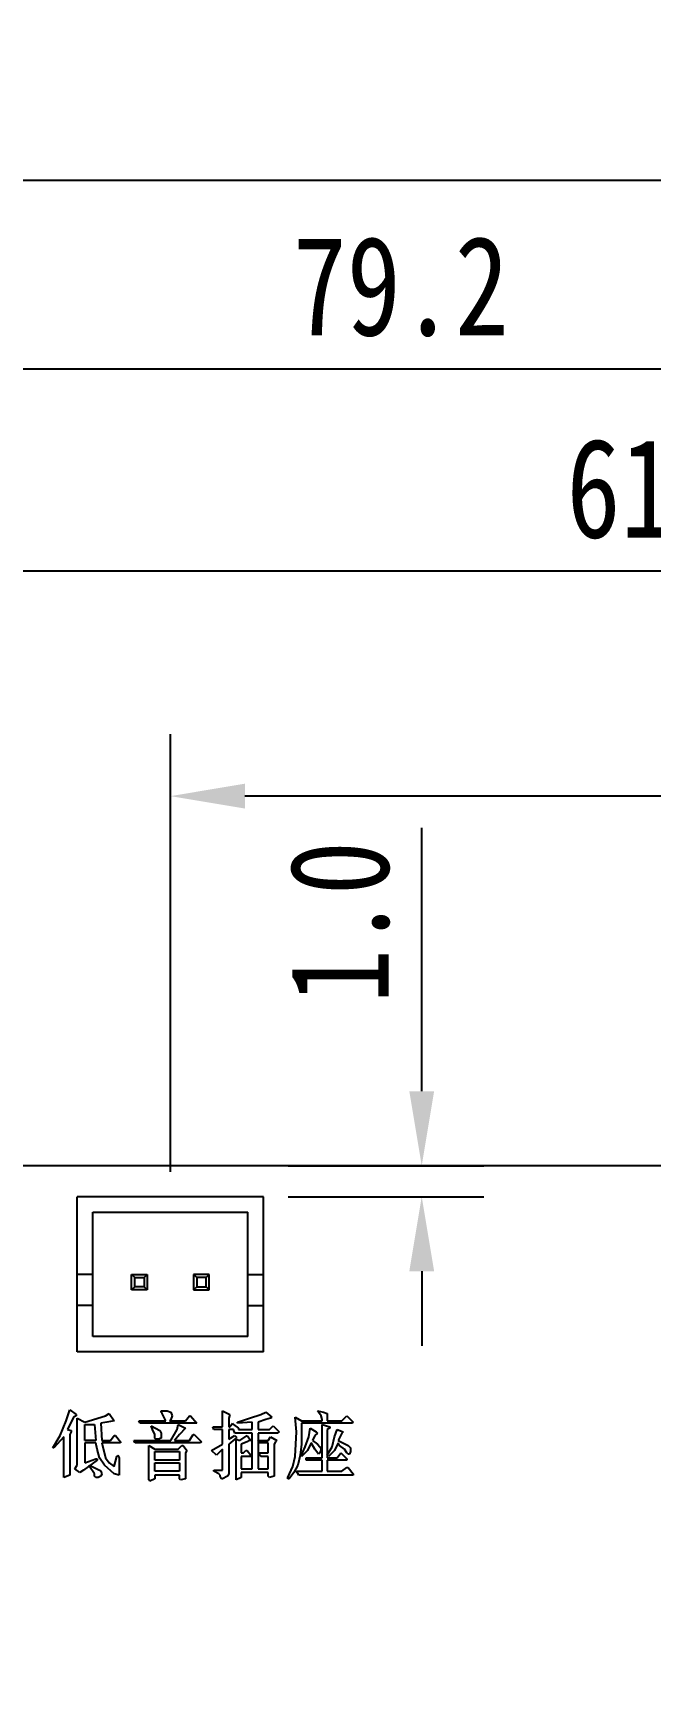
# Model space of a CAD drawing. Header units: inches. Extents: x 716 to 1232, y -1720 to -1356.
# Drawn here: x 907.2 to 927.2, y -1478.2 to -1425 of the extents above; entities that cross this region are included whole.
import ezdxf

# ---------------------------------------------------------------- set-up
doc = ezdxf.new("R2010")
doc.units = ezdxf.units.IN
doc.header["$LTSCALE"] = 20
doc.header["$MEASUREMENT"] = 0
doc.header["$PDMODE"] = 3
doc.header["$PDSIZE"] = 0.3125
doc.layers.get('0').update_dxf_attribs({"linetype": 'CONTINUOUS'})
doc.layers.get('Defpoints').update_dxf_attribs({"linetype": 'CONTINUOUS'})
doc.layers.add('01___PRT_ALL_DTM_PLN', color=7, linetype='CONTINUOUS')
doc.layers.add('03___PRT_ALL_CURVES', color=7, linetype='CONTINUOUS')
doc.styles.get("Standard").update_dxf_attribs({"font": 'STSONG.TTF', "width": 0.8})
doc.dimstyles.get("Standard").update_dxf_attribs({"dimscale": 0.4, "dimtxt": 8, "dimasz": 6, "dimexe": 5, "dimexo": 2, "dimgap": 2.5, "dimtad": 1, "dimdec": 1, "dimzin": 4, "dimdsep": 46, "dimtxsty": 'Standard', "dimcen": 0.09, "dimclrd": 3, "dimclre": 3, "dimclrt": 3, "dimadec": 0, "dimazin": 0, "dimtp": 0.01, "dimtm": 0.01, "dimtfac": 1, "dimtdec": 1, "dimtix": 1, "dimtofl": 0, "dimtmove": 0, "dimatfit": 3, "dimfxl": 1, "dimtolj": 1, "dimtzin": 4, "dimarcsym": 0})

# ---------------------------------------------------------------- blocks, each defined once
blk = doc.blocks.new('*D1')
at = {"layer": '01___PRT_ALL_DTM_PLN', "color": 3, "lineweight": -2, "transparency": 16777216}
for p, q in [((828.674, -1462.65), (828.674, -1427.705)), ((958.674, -1462.65), (958.674, -1427.705)), ((831.074, -1429.705), (956.274, -1429.705))]:
    blk.add_line(p, q, dxfattribs=at)
at = {"layer": '01___PRT_ALL_DTM_PLN', "color": 3, "transparency": 16777216}
for points in [[(831.074, -1429.305), (831.074, -1430.105), (828.674, -1429.705)], [(956.274, -1430.105), (956.274, -1429.305), (958.674, -1429.705)]]:
    blk.add_solid(points, dxfattribs=at)
at = {"layer": 'Defpoints', "color": 0, "transparency": 16777216}
for p in [(958.674, -1429.705), (828.674, -1463.45), (958.674, -1463.45)]:
    blk.add_point(p, dxfattribs=at)
at = {"layer": '01___PRT_ALL_DTM_PLN', "color": 3, "transparency": 16777216, "insert": (893.674, -1427.066), "char_height": 3.2, "attachment_point": 5}
blk.add_mtext('\\A1;130.0', dxfattribs=at)
blk = doc.blocks.new('*D11')
at = {"layer": '01___PRT_ALL_DTM_PLN', "color": 3, "lineweight": -2, "transparency": 16777216}
for p, q in [((911.674, -1461.65), (911.674, -1447.546)), ((958.674, -1462.65), (958.674, -1447.546)), ((956.274, -1449.546), (914.074, -1449.546))]:
    blk.add_line(p, q, dxfattribs=at)
at = {"layer": '01___PRT_ALL_DTM_PLN', "color": 3, "transparency": 16777216}
for points in [[(914.074, -1449.146), (914.074, -1449.946), (911.674, -1449.546)], [(956.274, -1449.946), (956.274, -1449.146), (958.674, -1449.546)]]:
    blk.add_solid(points, dxfattribs=at)
at = {"layer": 'Defpoints', "color": 0, "transparency": 16777216}
for p in [(911.674, -1449.546), (911.674, -1462.45), (958.674, -1463.45)]:
    blk.add_point(p, dxfattribs=at)
at = {"layer": '01___PRT_ALL_DTM_PLN', "color": 3, "transparency": 16777216, "insert": (935.174, -1446.907), "char_height": 3.2, "attachment_point": 5}
blk.add_mtext('\\A1;47.0', dxfattribs=at)
blk = doc.blocks.new('*D12')
at = {"layer": '01___PRT_ALL_DTM_PLN', "color": 3, "lineweight": -2, "transparency": 16777216}
for p, q in [((897.174, -1461.65), (897.174, -1440.286)), ((958.674, -1462.65), (958.674, -1440.286)), ((899.574, -1442.286), (956.274, -1442.286))]:
    blk.add_line(p, q, dxfattribs=at)
at = {"layer": '01___PRT_ALL_DTM_PLN', "color": 3, "transparency": 16777216}
for points in [[(899.574, -1441.886), (899.574, -1442.686), (897.174, -1442.286)], [(956.274, -1442.686), (956.274, -1441.886), (958.674, -1442.286)]]:
    blk.add_solid(points, dxfattribs=at)
at = {"layer": 'Defpoints', "color": 0, "transparency": 16777216}
for p in [(958.674, -1442.286), (897.174, -1462.45), (958.674, -1463.45)]:
    blk.add_point(p, dxfattribs=at)
at = {"layer": '01___PRT_ALL_DTM_PLN', "color": 3, "transparency": 16777216, "insert": (927.924, -1439.647), "char_height": 3.2, "attachment_point": 5}
blk.add_mtext('\\A1;61.5', dxfattribs=at)
blk = doc.blocks.new('*D13')
at = {"layer": '01___PRT_ALL_DTM_PLN', "color": 3, "lineweight": -2, "transparency": 16777216}
for p, q in [((879.524, -1461.65), (879.524, -1433.78)), ((958.674, -1462.65), (958.674, -1433.78)), ((881.924, -1435.78), (956.274, -1435.78))]:
    blk.add_line(p, q, dxfattribs=at)
at = {"layer": '01___PRT_ALL_DTM_PLN', "color": 3, "transparency": 16777216}
for points in [[(881.924, -1435.38), (881.924, -1436.18), (879.524, -1435.78)], [(956.274, -1436.18), (956.274, -1435.38), (958.674, -1435.78)]]:
    blk.add_solid(points, dxfattribs=at)
at = {"layer": 'Defpoints', "color": 0, "transparency": 16777216}
for p in [(958.674, -1435.78), (879.524, -1462.45), (958.674, -1463.45)]:
    blk.add_point(p, dxfattribs=at)
at = {"layer": '01___PRT_ALL_DTM_PLN', "color": 3, "transparency": 16777216, "insert": (919.099, -1433.134), "char_height": 3.2, "attachment_point": 5}
blk.add_mtext('\\A1;79.2', dxfattribs=at)
blk = doc.blocks.new('*D14')
at = {"layer": '01___PRT_ALL_DTM_PLN', "color": 3, "lineweight": -2, "transparency": 16777216}
for p, q in [((919.775, -1459.05), (919.775, -1450.562)), ((915.474, -1461.45), (921.775, -1461.45)), ((915.474, -1462.45), (921.775, -1462.45)), ((919.775, -1464.85), (919.775, -1467.25))]:
    blk.add_line(p, q, dxfattribs=at)
at = {"layer": '01___PRT_ALL_DTM_PLN', "color": 3, "transparency": 16777216}
for points in [[(919.375, -1459.05), (920.175, -1459.05), (919.775, -1461.45)], [(920.175, -1464.85), (919.375, -1464.85), (919.775, -1462.45)]]:
    blk.add_solid(points, dxfattribs=at)
at = {"layer": 'Defpoints', "color": 0, "transparency": 16777216}
for p in [(914.674, -1461.45), (919.775, -1461.45), (914.674, -1462.45)]:
    blk.add_point(p, dxfattribs=at)
at = {"layer": '01___PRT_ALL_DTM_PLN', "color": 3, "transparency": 16777216, "insert": (917.136, -1453.606), "char_height": 3.2, "attachment_point": 5, "rotation": 90}
blk.add_mtext('\\A1;1.0', dxfattribs=at)

msp = doc.modelspace()

# ---------------------------------------------------------------- hatches: boundary and pattern name
at = {"layer": '01___PRT_ALL_DTM_PLN'}
h = msp.add_hatch(dxfattribs=at)
h.set_pattern_fill('ANSI37', color=4, scale=10, style=0)
h.set_pattern_definition([(45, (-546.8898, 14.6099), (-0.8838835, 0.8838835), []), (135, (-546.8898, 14.6099), (-0.8838835, -0.8838835), [])])
h.paths.add_polyline_path([(829.674, -1466.45, 1), (837.674, -1466.45, 1)])
h.paths.add_polyline_path([(835.424, -1466.45, -1), (831.924, -1466.45, -1)], flags=16)
h.paths.add_polyline_path([(949.674, -1466.45, 1), (957.674, -1466.45, 1)])
h.paths.add_polyline_path([(955.424, -1466.45, -1), (951.924, -1466.45, -1)], flags=16)
h.paths.add_polyline_path([(829.674, -1526.45, 1), (837.674, -1526.45, 1)])
h.paths.add_polyline_path([(835.424, -1526.45, -1), (831.924, -1526.45, -1)], flags=16)
h.paths.add_polyline_path([(949.674, -1526.45, 1), (957.674, -1526.45, 1)])
h.paths.add_polyline_path([(955.424, -1526.45, -1), (951.924, -1526.45, -1)], flags=16)

# ---------------------------------------------------------------- linework, layer by layer
at = {"color": 7, "linetype": 'Continuous'}
for p, q in [((956.674, -1461.45), (830.674, -1461.45)), ((908.674, -1467.45), (908.674, -1462.45)), ((914.674, -1462.45), (908.674, -1462.45)), ((914.674, -1467.45), (914.674, -1462.45)), ((909.174, -1466.95), (909.174, -1462.95)), ((909.174, -1462.95), (914.174, -1462.95)), ((914.174, -1466.95), (914.174, -1462.95)), ((909.174, -1464.95), (908.674, -1464.95)), ((910.424, -1465.45), (910.424, -1464.95)), ((910.424, -1464.95), (910.924, -1464.95)), ((910.524, -1465.05), (910.424, -1464.95)), ((910.524, -1465.35), (910.524, -1465.05)), ((910.524, -1465.05), (910.824, -1465.05)), ((910.824, -1465.05), (910.924, -1464.95)), ((910.824, -1465.05), (910.824, -1465.35)), ((910.924, -1464.95), (910.924, -1465.45)), ((912.424, -1464.95), (912.424, -1465.45)), ((912.924, -1464.95), (912.424, -1464.95)), ((912.524, -1465.05), (912.424, -1464.95)), ((912.524, -1465.05), (912.524, -1465.35)), ((912.824, -1465.05), (912.524, -1465.05)), ((912.824, -1465.05), (912.924, -1464.95)), ((912.824, -1465.35), (912.824, -1465.05)), ((912.924, -1465.45), (912.924, -1464.95)), ((914.174, -1464.95), (914.674, -1464.95)), ((910.524, -1465.35), (910.424, -1465.45)), ((910.924, -1465.45), (910.424, -1465.45)), ((910.824, -1465.35), (910.524, -1465.35)), ((910.824, -1465.35), (910.924, -1465.45)), ((912.524, -1465.35), (912.424, -1465.45)), ((912.424, -1465.45), (912.924, -1465.45)), ((912.524, -1465.35), (912.824, -1465.35)), ((912.824, -1465.35), (912.924, -1465.45)), ((909.174, -1465.95), (908.674, -1465.95)), ((914.174, -1465.95), (914.674, -1465.95)), ((914.174, -1466.95), (909.174, -1466.95)), ((914.674, -1467.45), (908.674, -1467.45))]:
    msp.add_line(p, q, dxfattribs=at)
at = {"layer": '03___PRT_ALL_CURVES', "color": 40, "linetype": 'Continuous'}
for p, q in [((908.317, -1469.668), (908.436, -1469.31)), ((908.436, -1469.31), (908.634, -1469.469)), ((908.634, -1469.469), (908.634, -1469.509)), ((909.586, -1469.509), (909.705, -1469.429)), ((909.705, -1469.429), (909.864, -1469.668)), ((911.372, -1469.39), (911.372, -1469.35)), ((911.372, -1469.35), (911.571, -1469.35)), ((911.412, -1469.429), (911.372, -1469.39)), ((911.531, -1469.668), (911.412, -1469.429)), ((911.571, -1469.35), (911.69, -1469.39)), ((911.69, -1469.39), (911.729, -1469.509)), ((913.356, -1469.866), (913.356, -1469.35)), ((913.356, -1469.35), (913.594, -1469.469)), ((913.594, -1469.469), (913.555, -1469.588)), ((914.229, -1469.588), (914.586, -1469.469)), ((914.586, -1469.469), (914.745, -1469.39)), ((914.745, -1469.39), (914.944, -1469.549)), ((916.412, -1469.35), (916.61, -1469.39)), ((916.451, -1469.39), (916.412, -1469.35)), ((916.531, -1469.509), (916.451, -1469.39)), ((916.61, -1469.39), (916.729, -1469.429)), ((916.729, -1469.429), (916.729, -1469.668)), ((908.118, -1470.144), (908.317, -1469.668)), ((908.555, -1469.549), (908.356, -1469.945)), ((908.356, -1469.945), (908.475, -1469.985)), ((908.475, -1469.985), (908.475, -1470.025)), ((908.634, -1469.509), (908.555, -1469.549)), ((908.674, -1471.096), (908.674, -1469.588)), ((908.674, -1469.588), (908.912, -1469.707)), ((908.912, -1469.707), (909.586, -1469.509)), ((908.912, -1470.303), (908.912, -1469.787)), ((908.912, -1469.787), (909.229, -1469.787)), ((909.229, -1469.787), (909.269, -1470.303)), ((909.626, -1469.707), (909.428, -1469.747)), ((909.428, -1469.747), (909.467, -1470.303)), ((909.864, -1469.668), (909.626, -1469.707)), ((910.658, -1469.668), (911.531, -1469.668)), ((910.698, -1469.747), (910.658, -1469.668)), ((912.523, -1469.747), (910.698, -1469.747)), ((911.094, -1469.945), (911.055, -1469.826)), ((911.055, -1469.826), (911.332, -1469.985)), ((911.174, -1470.104), (911.094, -1469.945)), ((911.332, -1469.985), (911.372, -1470.064)), ((911.69, -1469.628), (911.65, -1469.668)), ((911.65, -1469.668), (912.166, -1469.668)), ((911.729, -1469.509), (911.69, -1469.628)), ((911.69, -1470.303), (911.888, -1469.945)), ((911.888, -1469.945), (911.928, -1469.787)), ((911.928, -1469.787), (912.166, -1469.906)), ((912.166, -1469.906), (911.967, -1470.104)), ((912.166, -1469.668), (912.285, -1469.509)), ((912.285, -1469.509), (912.324, -1469.509)), ((912.324, -1469.509), (912.523, -1469.747)), ((913.039, -1469.866), (913.356, -1469.866)), ((913.078, -1469.945), (913.039, -1469.866)), ((913.356, -1469.945), (913.078, -1469.945)), ((913.356, -1470.422), (913.356, -1469.945)), ((913.555, -1469.588), (913.555, -1469.866)), ((913.555, -1469.866), (913.594, -1469.866)), ((913.555, -1469.945), (913.555, -1470.263)), ((913.713, -1469.945), (913.555, -1469.945)), ((913.594, -1469.866), (913.674, -1469.747)), ((913.674, -1469.747), (913.713, -1469.787)), ((913.713, -1469.787), (913.872, -1469.906)), ((913.753, -1470.064), (913.713, -1469.945)), ((913.832, -1469.707), (914.229, -1469.588)), ((913.832, -1469.747), (913.832, -1469.707)), ((914.309, -1469.707), (913.832, -1469.747)), ((913.872, -1469.906), (913.872, -1469.945)), ((913.872, -1469.945), (914.309, -1469.945)), ((914.309, -1469.945), (914.309, -1469.707)), ((914.745, -1469.628), (914.507, -1469.707)), ((914.507, -1469.707), (914.507, -1469.945)), ((914.507, -1469.945), (914.864, -1469.945)), ((914.904, -1469.588), (914.745, -1469.628)), ((914.864, -1469.945), (914.983, -1469.826)), ((914.944, -1469.549), (914.904, -1469.588)), ((914.983, -1469.826), (915.182, -1470.025)), ((915.737, -1470.025), (915.698, -1469.549)), ((915.698, -1469.549), (915.896, -1469.668)), ((915.896, -1469.668), (916.571, -1469.668)), ((915.896, -1469.747), (915.896, -1470.422)), ((917.523, -1469.747), (915.896, -1469.747)), ((916.134, -1470.183), (916.174, -1469.906)), ((916.174, -1469.906), (916.372, -1470.025)), ((916.571, -1469.628), (916.531, -1469.509)), ((916.571, -1469.668), (916.571, -1469.628)), ((916.571, -1470.858), (916.571, -1469.787)), ((916.571, -1469.787), (916.809, -1469.866)), ((916.729, -1469.668), (917.205, -1469.668)), ((916.809, -1469.906), (916.729, -1469.945)), ((916.729, -1469.945), (916.729, -1470.858)), ((916.809, -1469.866), (916.809, -1469.906)), ((916.967, -1470.183), (917.047, -1469.945)), ((917.047, -1469.945), (917.245, -1470.025)), ((917.205, -1469.668), (917.364, -1469.509)), ((917.364, -1469.509), (917.563, -1469.707)), ((917.563, -1469.707), (917.523, -1469.747)), ((907.88, -1470.541), (908.118, -1470.144)), ((907.92, -1470.541), (907.88, -1470.541)), ((908.237, -1470.183), (907.92, -1470.541)), ((908.237, -1471.493), (908.237, -1470.183)), ((908.475, -1470.025), (908.436, -1470.104)), ((908.436, -1470.104), (908.436, -1471.414)), ((909.269, -1470.303), (908.912, -1470.303)), ((908.912, -1470.382), (908.912, -1471.017)), ((909.269, -1470.382), (908.912, -1470.382)), ((909.309, -1470.58), (909.269, -1470.382)), ((909.467, -1470.303), (909.745, -1470.303)), ((909.467, -1470.382), (909.586, -1470.858)), ((910.063, -1470.382), (909.467, -1470.382)), ((909.745, -1470.303), (909.864, -1470.144)), ((909.864, -1470.144), (909.904, -1470.144)), ((909.904, -1470.144), (910.063, -1470.342)), ((910.063, -1470.342), (910.063, -1470.382)), ((910.499, -1470.303), (911.69, -1470.303)), ((910.539, -1470.382), (910.499, -1470.303)), ((912.642, -1470.382), (910.539, -1470.382)), ((910.975, -1471.572), (910.975, -1470.461)), ((910.975, -1470.461), (911.174, -1470.58)), ((911.174, -1470.223), (911.174, -1470.104)), ((911.213, -1470.263), (911.174, -1470.223)), ((911.293, -1470.263), (911.213, -1470.263)), ((911.372, -1470.223), (911.293, -1470.263)), ((911.372, -1470.064), (911.372, -1470.223)), ((911.967, -1470.104), (911.809, -1470.303)), ((911.809, -1470.303), (912.285, -1470.303)), ((911.928, -1470.58), (912.047, -1470.461)), ((912.047, -1470.461), (912.086, -1470.461)), ((912.086, -1470.461), (912.205, -1470.62)), ((912.285, -1470.303), (912.404, -1470.104)), ((912.404, -1470.104), (912.444, -1470.104)), ((912.444, -1470.104), (912.682, -1470.342)), ((912.682, -1470.342), (912.642, -1470.382)), ((912.999, -1470.62), (913.356, -1470.422)), ((913.555, -1470.263), (913.753, -1470.144)), ((913.753, -1470.263), (913.555, -1470.422)), ((913.555, -1470.422), (913.555, -1471.374)), ((914.309, -1470.064), (913.753, -1470.064)), ((913.753, -1470.144), (913.793, -1470.183)), ((913.793, -1470.223), (913.753, -1470.263)), ((913.793, -1470.183), (913.793, -1470.223)), ((913.793, -1471.572), (913.793, -1470.263)), ((913.793, -1470.263), (913.912, -1470.303)), ((913.912, -1470.303), (914.15, -1470.144)), ((914.15, -1470.342), (913.951, -1470.422)), ((913.951, -1470.422), (913.951, -1470.699)), ((914.15, -1470.144), (914.269, -1470.303)), ((914.229, -1470.303), (914.15, -1470.342)), ((914.269, -1470.303), (914.229, -1470.303)), ((914.309, -1471.215), (914.309, -1470.064)), ((914.507, -1470.064), (914.507, -1471.215)), ((915.142, -1470.064), (914.507, -1470.064)), ((914.507, -1470.303), (914.824, -1470.303)), ((914.547, -1470.382), (914.507, -1470.303)), ((914.824, -1470.382), (914.547, -1470.382)), ((914.824, -1470.303), (914.904, -1470.183)), ((914.824, -1470.699), (914.824, -1470.382)), ((914.904, -1470.183), (915.102, -1470.303)), ((915.063, -1470.342), (915.023, -1470.422)), ((915.023, -1470.422), (915.023, -1471.453)), ((915.102, -1470.303), (915.063, -1470.342)), ((915.182, -1470.025), (915.142, -1470.064)), ((915.698, -1470.818), (915.737, -1470.025)), ((915.896, -1470.422), (915.856, -1470.779)), ((915.896, -1470.779), (916.015, -1470.501)), ((916.015, -1470.501), (916.134, -1470.183)), ((916.213, -1470.382), (916.094, -1470.62)), ((916.332, -1470.58), (916.213, -1470.382)), ((916.332, -1470.144), (916.253, -1470.303)), ((916.253, -1470.303), (916.412, -1470.422)), ((916.412, -1470.064), (916.332, -1470.144)), ((916.372, -1470.025), (916.412, -1470.064)), ((916.412, -1470.422), (916.491, -1470.501)), ((916.491, -1470.501), (916.531, -1470.58)), ((916.729, -1470.779), (916.888, -1470.501)), ((916.888, -1470.501), (916.967, -1470.183)), ((917.086, -1470.382), (916.967, -1470.62)), ((917.205, -1470.064), (917.086, -1470.303)), ((917.086, -1470.303), (917.404, -1470.461)), ((917.126, -1470.461), (917.086, -1470.382)), ((917.285, -1470.58), (917.126, -1470.461)), ((917.245, -1470.025), (917.205, -1470.064)), ((917.404, -1470.461), (917.483, -1470.541)), ((917.483, -1470.541), (917.483, -1470.66)), ((909.309, -1470.937), (908.872, -1471.255)), ((908.912, -1471.017), (909.269, -1470.898)), ((909.269, -1470.898), (909.309, -1470.898)), ((909.388, -1470.858), (909.309, -1470.58)), ((909.309, -1470.898), (909.309, -1470.937)), ((909.547, -1471.096), (909.388, -1470.858)), ((909.586, -1470.858), (909.705, -1471.017)), ((909.705, -1471.017), (909.864, -1471.136)), ((909.864, -1471.136), (909.944, -1470.818)), ((909.944, -1470.818), (909.983, -1470.779)), ((909.983, -1470.779), (910.023, -1470.858)), ((910.023, -1470.858), (910.023, -1471.414)), ((911.174, -1470.58), (911.928, -1470.58)), ((911.174, -1470.937), (911.174, -1470.66)), ((911.174, -1470.66), (911.967, -1470.66)), ((911.967, -1470.937), (911.174, -1470.937)), ((911.174, -1471.295), (911.174, -1471.017)), ((911.174, -1471.017), (911.967, -1471.017)), ((911.967, -1470.66), (911.967, -1470.937)), ((911.967, -1471.017), (911.967, -1471.295)), ((912.205, -1470.62), (912.166, -1470.699)), ((912.166, -1470.699), (912.166, -1471.533)), ((913.158, -1470.779), (912.999, -1470.62)), ((913.356, -1470.58), (913.158, -1470.779)), ((913.356, -1471.255), (913.356, -1470.58)), ((913.951, -1470.699), (914.031, -1470.699)), ((913.951, -1470.818), (913.951, -1471.215)), ((914.269, -1470.818), (913.951, -1470.818)), ((914.031, -1470.699), (914.11, -1470.62)), ((914.11, -1470.62), (914.15, -1470.62)), ((914.15, -1470.62), (914.269, -1470.779)), ((914.269, -1470.779), (914.269, -1470.818)), ((914.507, -1470.699), (914.824, -1470.699)), ((914.586, -1470.818), (914.507, -1470.699)), ((914.824, -1470.818), (914.586, -1470.818)), ((914.824, -1471.215), (914.824, -1470.818)), ((915.618, -1471.136), (915.698, -1470.818)), ((915.856, -1470.779), (915.777, -1471.096)), ((916.094, -1470.62), (915.896, -1470.818)), ((915.896, -1470.818), (915.896, -1470.779)), ((916.055, -1470.937), (916.055, -1470.858)), ((916.055, -1470.858), (916.571, -1470.858)), ((916.571, -1470.937), (916.055, -1470.937)), ((916.412, -1470.699), (916.332, -1470.58)), ((916.451, -1470.739), (916.412, -1470.699)), ((916.491, -1470.699), (916.451, -1470.739)), ((916.531, -1470.58), (916.491, -1470.699)), ((916.571, -1471.295), (916.571, -1470.937)), ((916.769, -1470.818), (916.729, -1470.779)), ((916.729, -1470.858), (917.047, -1470.858)), ((916.729, -1470.937), (916.729, -1471.295)), ((917.364, -1470.937), (916.729, -1470.937)), ((916.967, -1470.62), (916.769, -1470.818)), ((917.047, -1470.858), (917.166, -1470.699)), ((917.166, -1470.699), (917.364, -1470.898)), ((917.364, -1470.699), (917.285, -1470.58)), ((917.404, -1470.739), (917.364, -1470.699)), ((917.364, -1470.898), (917.364, -1470.937)), ((917.444, -1470.739), (917.404, -1470.739)), ((917.483, -1470.66), (917.444, -1470.739)), ((908.436, -1471.414), (908.237, -1471.493)), ((908.594, -1471.215), (908.674, -1471.096)), ((908.753, -1471.334), (908.594, -1471.215)), ((908.872, -1471.255), (908.753, -1471.334)), ((909.071, -1471.136), (909.071, -1471.096)), ((909.071, -1471.096), (909.388, -1471.255)), ((909.229, -1471.374), (909.071, -1471.136)), ((909.229, -1471.453), (909.229, -1471.374)), ((909.269, -1471.493), (909.229, -1471.453)), ((909.348, -1471.493), (909.269, -1471.493)), ((909.428, -1471.453), (909.348, -1471.493)), ((909.388, -1471.255), (909.428, -1471.295)), ((909.428, -1471.295), (909.467, -1471.374)), ((909.467, -1471.374), (909.428, -1471.453)), ((909.864, -1471.374), (909.547, -1471.096)), ((910.023, -1471.414), (909.864, -1471.374)), ((911.015, -1471.612), (910.975, -1471.572)), ((911.174, -1471.533), (911.015, -1471.612)), ((911.967, -1471.295), (911.174, -1471.295)), ((911.174, -1471.414), (911.174, -1471.533)), ((911.967, -1471.414), (911.174, -1471.414)), ((911.967, -1471.533), (911.967, -1471.414)), ((912.007, -1471.572), (911.967, -1471.533)), ((912.166, -1471.533), (912.007, -1471.572)), ((913.078, -1471.295), (913.078, -1471.255)), ((913.078, -1471.255), (913.356, -1471.255)), ((913.237, -1471.374), (913.078, -1471.295)), ((913.277, -1471.414), (913.237, -1471.374)), ((913.277, -1471.453), (913.277, -1471.414)), ((913.317, -1471.533), (913.277, -1471.453)), ((913.356, -1471.533), (913.317, -1471.533)), ((913.515, -1471.453), (913.356, -1471.533)), ((913.555, -1471.374), (913.515, -1471.453)), ((913.951, -1471.493), (913.793, -1471.572)), ((913.951, -1471.215), (914.309, -1471.215)), ((913.951, -1471.334), (913.951, -1471.493)), ((914.824, -1471.334), (913.951, -1471.334)), ((914.507, -1471.215), (914.824, -1471.215)), ((914.824, -1471.453), (914.824, -1471.334)), ((914.864, -1471.493), (914.824, -1471.453)), ((915.023, -1471.453), (914.864, -1471.493)), ((915.459, -1471.493), (915.618, -1471.136)), ((915.459, -1471.533), (915.459, -1471.493)), ((915.499, -1471.533), (915.459, -1471.533)), ((915.658, -1471.334), (915.499, -1471.533)), ((915.777, -1471.096), (915.658, -1471.334)), ((915.737, -1471.295), (916.571, -1471.295)), ((915.817, -1471.414), (915.737, -1471.295)), ((917.563, -1471.414), (915.817, -1471.414)), ((916.729, -1471.295), (917.205, -1471.295)), ((917.205, -1471.295), (917.364, -1471.176)), ((917.364, -1471.176), (917.404, -1471.176)), ((917.404, -1471.176), (917.563, -1471.374)), ((917.563, -1471.374), (917.563, -1471.414))]:
    msp.add_line(p, q, dxfattribs=at)

# ---------------------------------------------------------------- dimensions: what is measured, and where the dimension line sits
at = {"layer": '01___PRT_ALL_DTM_PLN', "color": 3}
for base, p1, p2, picture, middle in [((958.674, -1429.705), (828.674, -1463.45), (958.674, -1463.45), '*D1', (893.674, -1427.066)), ((958.673861411, -1435.780123587), (879.523861409, -1462.450083539), (958.673861411, -1463.450083538), '*D13', (919.09886141, -1433.134062981)), ((958.674, -1442.286), (897.174, -1462.45), (958.674, -1463.45), '*D12', (927.924, -1439.647)), ((911.674, -1449.546), (958.674, -1463.45), (911.674, -1462.45), '*D11', (935.174, -1446.907))]:
    dim = msp.add_linear_dim(base=base, p1=p1, p2=p2, dimstyle='Standard', dxfattribs=at)
    dim.commit()
    dim.dimension.update_dxf_attribs({"geometry": picture, "text_midpoint": middle})
dim = msp.add_linear_dim(base=(919.775, -1461.45), p1=(914.674, -1462.45), p2=(914.674, -1461.45), angle=90, dimstyle='Standard', dxfattribs=at)
dim.commit()
dim.dimension.update_dxf_attribs({"geometry": '*D14', "text_midpoint": (919.775, -1453.606), "dimtype": 160})

doc.saveas('drawing.dxf')
